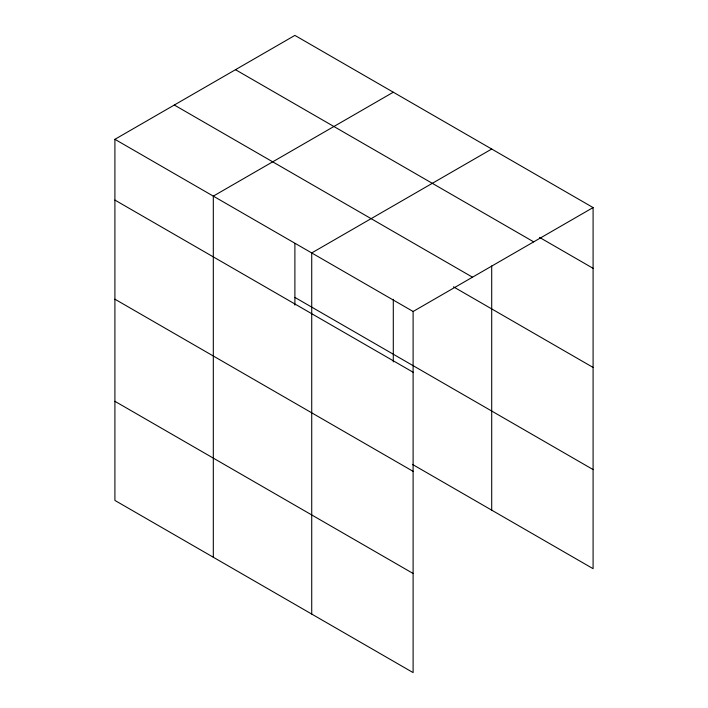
<?xml version="1.0" encoding="UTF-8"?>
<svg xmlns="http://www.w3.org/2000/svg" width="708" height="708" viewBox="0 0 708 708"><rect width="100%" height="100%" fill="white"/><g stroke="black" fill="none" stroke-linecap="round" stroke-linejoin="round"><path stroke-width="1.06" d="M413.109 471.36L413.109 311.485L114.908 139.317L114.908 500.432L413.109 672.6L413.109 471.36L114.908 299.192M491.706 265.96L491.706 510.149M412.401 464.368L593.092 568.683L593.092 207.568L294.891 35.4L114.908 139.317M393.294 92.217L213.312 196.125L213.312 557.249M491.706 149.034L311.724 252.942L311.724 614.066M413.109 311.485L593.092 207.568M539.531 237.401L593.092 268.323M235.499 69.694L533.699 241.862M174.301 105.023L472.501 277.191M453.492 286.846L593.092 367.443M294.891 297.404L593.092 469.572M114.908 200.072L413.109 372.24M114.908 401.312L413.109 573.48M393.294 299.307L393.294 361.921M294.891 243.596L294.891 305.113"/></g></svg>
